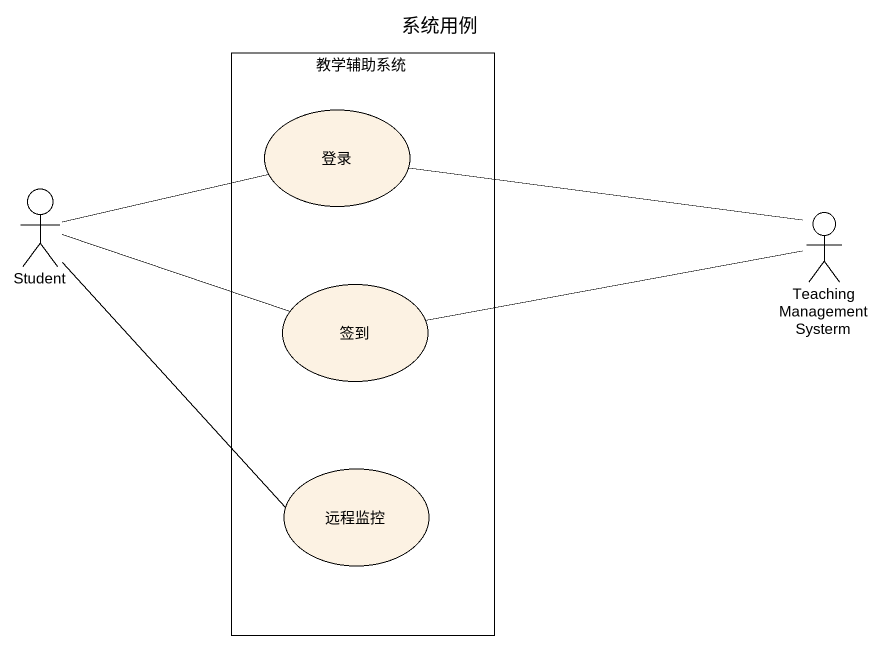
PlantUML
@startuml
title 系统用例
rectangle 教学辅助系统 {
  usecase 登录
  usecase 签到
  usecase 远程监控
}
actor Student
actor TeachingManagementSysterm
登录 -right- TeachingManagementSysterm
Student -right- 登录
Student -right- 签到
Student -- 远程监控
签到 -right- TeachingManagementSysterm
@enduml
